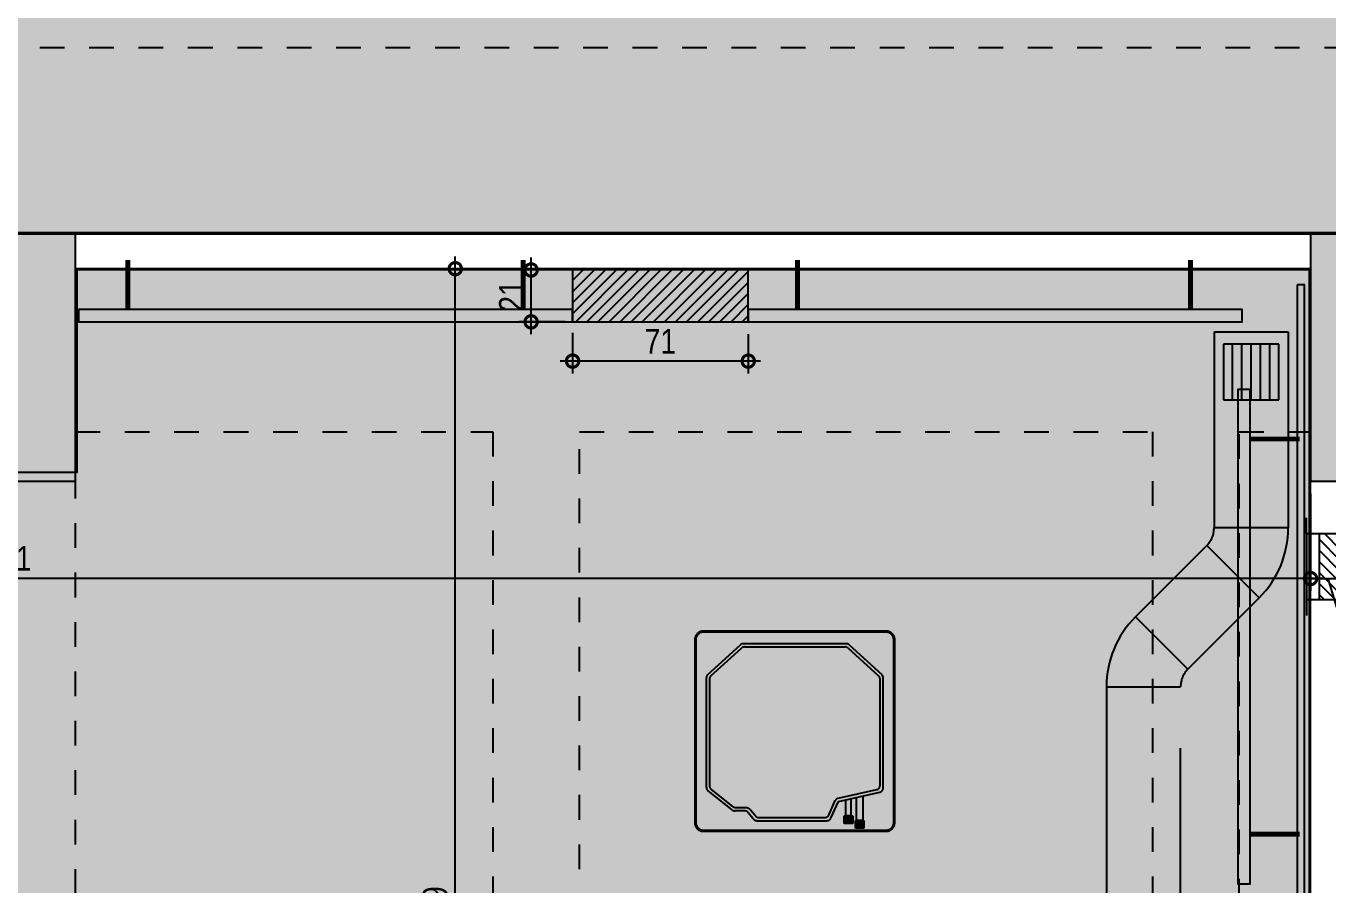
# Model space of a CAD drawing. Header units: metres. Extents: x -41 to 570, y -54 to 184.
# Drawn here: x -20.15 to -14.88, y -6.59 to -3.12 of the extents above; entities that cross this region are included whole.
import ezdxf

# ---------------------------------------------------------------- set-up
doc = ezdxf.new("R2010")
doc.units = ezdxf.units.M
doc.linetypes.add('DASHEDX2', pattern=[1.5, 1, -0.5])
doc.linetypes.add('ESTILO_TQS_0004', pattern=[1.12, 0.5, -0.2, 0.01, -0.2, 0.01, -0.2])
for name, color, linetype in [('1', 232, 'DASHEDX2'), ('205', 232, 'ESTILO_TQS_0004'), ('4', 2, 'Continuous'), ('ARQ-ALV ACAB', 4, 'Continuous'), ('ARQ-DIM', 2, 'Continuous'), ('ARQ-PRJ', 7, 'DASHEDX2'), ('JL-LAY', 7, 'Continuous'), ('PUC$0$06-GGBSTELAP-TIPO-BLA$0$GG-TE0001', 1, 'Continuous'), ('PUC$0$06-GGBSTELAP-TIPO-BLA$0$GG-TE0003', 7, 'Continuous'), ('PUC$0$ARQ-ALV ACAB', 4, 'Continuous'), ('PUC$0$ARQ-ALV OSSO', 5, 'Continuous'), ('PUC$0$ARQ-ENCH', 1, 'Continuous')]:
    doc.layers.add(name, color=color, linetype=linetype)
doc.layers.add('PUC$0$ARQ-FORRO', color=9, linetype='Continuous', lineweight=5)
doc.styles.add('Adesa', font='ARIALN.TTF')
doc.dimstyles.new('ADESA 1-0050', dxfattribs={"dimtxt": 0.1, "dimasz": 0.1, "dimexe": 0.05, "dimexo": 0.05, "dimgap": 0.03, "dimtad": 1, "dimdec": 1, "dimlfac": 100, "dimzin": 12, "dimtxsty": 'Adesa', "dimblk": 'DOTSMALL', "dimcen": 1, "dimdle": 0.05, "dimclrd": 1, "dimclre": 1, "dimclrt": 256, "dimazin": 3, "dimtm": 1e-09, "dimtfac": 1, "dimtdec": 1, "dimtmove": 1, "dimatfit": 0, "dimldrblk": 'DOTSMALL', "dimfxl": 0.8, "dimtvp": 2, "dimtolj": 1, "dimtzin": 0, "dimarcsym": 0})

# ---------------------------------------------------------------- blocks, each defined once
blk = doc.blocks.new('PUC$0$forro area comum')
at = {"layer": 'PUC$0$ARQ-FORRO'}
h = blk.add_hatch(color=256, dxfattribs=at)
h.dxf.hatch_style = 1
h.paths.add_polyline_path([(14.955, 4.1049), (19.945, 4.1049), (19.945, 4.9249), (20.305, 4.9249), (20.305, 4.1049), (25.295, 4.1049), (25.295, 4.9249), (25.555, 4.9249), (25.5545, 8.4247), (19.9436, 8.4262), (19.9436, 9.2849), (14.955, 9.2849)])
h = blk.add_hatch(color=256, dxfattribs=at)
h.dxf.hatch_style = 1
h.paths.add_polyline_path([(11.6882, 2.455), (11.6882, 2.0562), (14.5982, 2.0547), (14.5982, 2.455), (22.4606, 2.455), (22.4606, 2.0562), (25.295, 2.056), (25.295, 2.4552), (26.4562, 2.4546), (26.4563, 3.9549), (5.17, 3.9599), (5.0963, 3.9584), (3.8246, 3.96), (3.825, 9.24), (2.3202, 9.2404), (2.3201, 3.955), (-1.06, 3.955), (-1.06, 4.3049), (-0.355, 4.305), (-0.355, 4.5591), (-0.2032, 4.5606), (-0.2032, 8.4256), (-4.865, 8.4256), (-4.865, 4.9649), (-4.6551, 4.9649), (-4.655, 4.1049), (-3.945, 4.1049), (-3.945, 3.9549), (-11.1863, 3.9549), (-11.1863, 2.455), (-10.025, 2.455), (-10.025, 2.0558), (-7.1264, 2.0558), (-7.1264, 2.455)])
at = {"layer": 'PUC$0$ARQ-FORRO', "elevation": 0}
blk.add_lwpolyline([(14.955, 4.1049), (19.945, 4.1049), (19.945, 4.9249), (20.305, 4.9249), (20.305, 4.1049), (25.295, 4.1049), (25.295, 4.9249), (25.555, 4.9249), (25.5545, 8.4247), (19.9436, 8.4262), (19.9436, 9.2849), (14.955, 9.2849)], close=True, dxfattribs=at)
blk.add_lwpolyline([(-7.1264, 2.455), (11.6882, 2.455), (11.6882, 2.0562), (14.5982, 2.0547), (14.5982, 2.455), (22.4606, 2.455), (22.4606, 2.0562), (25.295, 2.056), (25.295, 2.4552), (26.4562, 2.4546), (26.4563, 3.9549), (5.17, 3.9599), (5.0963, 3.9584), (3.8246, 3.96)], dxfattribs=at)
blk = doc.blocks.new('PUC$0$06-GGBSTELAP-TIPO-BLA$0$GG-CP-10-50')
at = {"layer": 'PUC$0$06-GGBSTELAP-TIPO-BLA$0$GG-TE0001'}
h = blk.add_hatch(dxfattribs=at)
h.set_pattern_fill('ANSI31', color=256, scale=0.01, angle=90, style=0)
h.set_pattern_definition([(135, (-15411.20236, 5775.561818), (-0.0224506403, -0.0224506403), [])])
h.paths.add_polyline_path([(0.133, -0.0862), (0.133, 0), (-0.133, 0), (-0.133, -0.0862)])
at = {"layer": 'PUC$0$06-GGBSTELAP-TIPO-BLA$0$GG-TE0003'}
for p, q in [((-0.133, 0.0502), (-0.1977, 0.0502)), ((-0.133, 0), (0.133, 0)), ((0.133, 0.0502), (0.1977, 0.0502))]:
    blk.add_line(p, q, dxfattribs=at)
blk.add_lwpolyline([(-0.133, -0.0862), (-0.133, 0.0502), (0.133, 0.0502), (0.133, -0.0862)], close=True, dxfattribs=at)
blk = doc.blocks.new('PUC$0$06-GGBSTELAP-TIPO-BLA$0$PONTOS AP3')
at = {"layer": 'PUC$0$06-GGBSTELAP-TIPO-BLA$0$GG-TE0003', "rotation": 180}
blk.add_blockref('PUC$0$06-GGBSTELAP-TIPO-BLA$0$GG-CP-10-50', (25.3624, 3.113, 0), dxfattribs=at)
blk = doc.blocks.new('PUC')
at = {"layer": 'PUC$0$ARQ-ENCH'}
h = blk.add_hatch(dxfattribs=at)
h.set_pattern_fill('ANSI31', color=256, scale=0.01)
h.set_pattern_definition([(45, (0, 0.040054), (-0.02245064, 0.02245064), [])])
h.paths.add_polyline_path([(17.9376, 4.3149), (17.2266, 4.3149), (17.2266, 4.1049), (17.9376, 4.1049)])
at = {"layer": 'PUC$0$ARQ-ALV ACAB', "elevation": 0}
for points in [[(5.55, 4.1049), (9.245, 4.1049), (9.245, 4.9249), (9.605, 4.9249), (9.605, 4.1049), (14.595, 4.1049), (14.595, 4.9249), (14.805, 4.9249), (14.805, 8.4249), (13.9297, 8.4249), (13.9297, 8.5949), (14.575, 8.5949), (14.575, 9.4549), (16.0898, 9.4549), (16.0898, 9.2849), (14.955, 9.2849), (14.955, 4.1049)], [(14.955, 4.1049), (19.945, 4.1049), (19.945, 4.9249), (20.305, 4.9249), (20.305, 4.1049), (25.295, 4.1049), (25.295, 4.9249), (25.555, 4.9249), (25.5545, 8.4247), (23.7505, 8.4255), (23.7505, 8.5947), (25.2774, 8.5947)]]:
    blk.add_lwpolyline(points, dxfattribs=at)
at = {"layer": 'PUC$0$ARQ-ALV ACAB'}
blk.add_lwpolyline([(5.2767, 3.955), (25.731, 3.9549)], dxfattribs=at)
at = {"layer": 'PUC$0$ARQ-ALV OSSO', "elevation": 0}
blk.add_lwpolyline([(14.95, 8.4299), (14.95, 4.9199)], dxfattribs=at)
at = {"layer": 'PUC$0$ARQ-ALV OSSO'}
for points in [[(14.95, 4.0999), (19.95, 4.0999)], [(5.3924, 3.9599), (25.3809, 3.9599)]]:
    blk.add_lwpolyline(points, dxfattribs=at)
at = {"layer": 'PUC$0$ARQ-ENCH', "elevation": 0}
blk.add_lwpolyline([(17.9376, 4.3149), (17.2266, 4.3149), (17.2266, 4.1049), (17.9376, 4.1049)], close=True, dxfattribs=at)
at = {"xscale": -1, "rotation": 90}
blk.add_blockref('PUC$0$06-GGBSTELAP-TIPO-BLA$0$PONTOS AP3', (18.029, 30.6687, 0), dxfattribs=at)
at = {"layer": 'PUC$0$ARQ-FORRO'}
blk.add_blockref('PUC$0$forro area comum', (0, 0), dxfattribs=at)
blk = doc.blocks.new('A$Caf7cbaa9')
at = {"layer": 'JL-LAY', "const_width": 0.02}
for points in [[(5.8169, 4.1398), (5.8169, 4.3398)], [(7.4169, 4.1398), (7.4169, 4.3398)], [(8.5279, 4.1398), (8.5279, 4.3398)], [(10.1179, 4.1398), (10.1179, 4.3398)]]:
    blk.add_lwpolyline(points, dxfattribs=at)
at = {"layer": 'JL-LAY'}
for points in [[(10.5495, 4.2399), (10.5495, -0.7601), (10.5795, -0.7601), (10.5795, 4.2399)], [(5.6169, 4.1398), (5.6169, 4.0898), (7.6169, 4.0898), (7.6169, 4.1398)], [(8.3279, 4.1398), (8.3279, 4.0898), (10.3279, 4.0898), (10.3279, 4.1398)]]:
    blk.add_lwpolyline(points, close=True, dxfattribs=at)
at = {"layer": 'JL-LAY', "elevation": 0}
blk.add_lwpolyline([(10.3596, 3.8156), (10.3096, 3.8156), (10.3096, 1.8156), (10.3596, 1.8156)], close=True, dxfattribs=at)
at = {"layer": 'JL-LAY', "const_width": 0.02, "elevation": 0}
for points in [[(10.3596, 3.6156), (10.5596, 3.6156)], [(10.3596, 2.0156), (10.5596, 2.0156)]]:
    blk.add_lwpolyline(points, dxfattribs=at)
blk = doc.blocks.new('_DotSmall')
at = {"color": 0, "linetype": 'ByBlock', "const_width": 0.5}
blk.add_lwpolyline([(-0.0625, 0, 1), (0.0625, 0, 1)], format="xyb", close=True, dxfattribs=at)
blk = doc.blocks.new('*D1682')
at = {"layer": 'ARQ-DIM', "color": 1, "lineweight": -2, "transparency": 16777216}
for p, q in [((-14.9503, -5.0112), (-14.9503, -5.4039)), ((-14.81, -5.2575), (-14.81, -5.4039)), ((-14.9503, -5.3539), (-15.0503, -5.3539)), ((-14.9503, -5.3539), (-14.81, -5.3539)), ((-14.9503, -5.3539), (-14.81, -5.3539)), ((-14.8802, -5.3539), (-14.8065, -5.5995)), ((-14.81, -5.3539), (-14.71, -5.3539)), ((-14.8065, -5.5995), (-14.637, -5.5995))]:
    blk.add_line(p, q, dxfattribs=at)
at = {"layer": 'Defpoints', "color": 0, "transparency": 16777216}
for p in [(-14.9503, -4.9612, 0), (-14.81, -5.2075), (-14.81, -5.3539)]:
    blk.add_point(p, dxfattribs=at)
at = {"layer": 'ARQ-DIM', "color": 1, "lineweight": -2, "transparency": 16777216, "xscale": 0.1, "yscale": 0.1, "zscale": 0.1}
blk.add_blockref('_DotSmall', (-14.9503, -5.3539), dxfattribs=at)
at = {"layer": 'ARQ-DIM', "color": 1, "lineweight": -2, "transparency": 16777216, "xscale": 0.1, "yscale": 0.1, "zscale": 0.1, "rotation": 180}
blk.add_blockref('_DotSmall', (-14.81, -5.3539), dxfattribs=at)
at = {"layer": 'ARQ-DIM', "transparency": 16777216, "insert": (-14.7217, -5.5193), "char_height": 0.1, "attachment_point": 5, "style": 'Adesa'}
blk.add_mtext('\\A1;14', dxfattribs=at)
blk = doc.blocks.new('*D1683')
at = {"layer": 'ARQ-DIM', "color": 1, "lineweight": -2, "transparency": 16777216}
for p, q in [((-25.56, -5.0126), (-25.56, -5.4039)), ((-14.9503, -5.0112), (-14.9503, -5.4039)), ((-14.9003, -5.3539), (-25.61, -5.3539))]:
    blk.add_line(p, q, dxfattribs=at)
at = {"layer": 'Defpoints', "color": 0, "transparency": 16777216}
for p in [(-25.56, -4.9626), (-14.9503, -4.9612, 0), (-25.56, -5.3539)]:
    blk.add_point(p, dxfattribs=at)
at = {"layer": 'ARQ-DIM', "color": 1, "lineweight": -2, "transparency": 16777216, "xscale": 0.1, "yscale": 0.1, "zscale": 0.1, "rotation": 180}
blk.add_blockref('_DotSmall', (-25.56, -5.3539), dxfattribs=at)
at = {"layer": 'ARQ-DIM', "color": 1, "lineweight": -2, "transparency": 16777216, "xscale": 0.1, "yscale": 0.1, "zscale": 0.1}
blk.add_blockref('_DotSmall', (-14.9503, -5.3539), dxfattribs=at)
at = {"layer": 'ARQ-DIM', "transparency": 16777216, "insert": (-20.2551, -5.2728), "char_height": 0.1, "attachment_point": 5, "style": 'Adesa'}
blk.add_mtext('\\A1;1061', dxfattribs=at)
blk = doc.blocks.new('*D1688')
at = {"layer": 'ARQ-DIM', "color": 1, "lineweight": -2, "transparency": 16777216}
for p, q in [((-18.4125, -9.3399), (-18.4125, -4.0499)), ((-18.7918, -4.0999), (-18.3625, -4.0999)), ((-18.5271, -9.2899), (-18.3625, -9.2899))]:
    blk.add_line(p, q, dxfattribs=at)
at = {"layer": 'Defpoints', "color": 0, "transparency": 16777216}
for p in [(-18.8418, -4.0999, 0), (-18.4125, -4.0999), (-18.5771, -9.2899, 0)]:
    blk.add_point(p, dxfattribs=at)
at = {"layer": 'ARQ-DIM', "color": 1, "lineweight": -2, "transparency": 16777216, "xscale": 0.1, "yscale": 0.1, "zscale": 0.1}
for p, rotation in [((-18.4125, -4.0999), 90), ((-18.4125, -9.2899), 270)]:
    blk.add_blockref('_DotSmall', p, dxfattribs=dict(at, rotation=rotation))
at = {"layer": 'ARQ-DIM', "transparency": 16777216, "insert": (-18.4936, -6.6949), "char_height": 0.1, "attachment_point": 5, "rotation": 90, "style": 'Adesa'}
blk.add_mtext('\\A1;519', dxfattribs=at)
blk = doc.blocks.new('*D1836')
at = {"layer": 'ARQ-DIM', "color": 1, "lineweight": -2, "transparency": 16777216}
for p, q in [((-17.9376, -4.3598), (-17.9376, -4.5237)), ((-17.2266, -4.3649), (-17.2266, -4.5237)), ((-17.1766, -4.4737), (-17.9876, -4.4737))]:
    blk.add_line(p, q, dxfattribs=at)
at = {"layer": 'Defpoints', "color": 0, "transparency": 16777216}
for p in [(-17.9376, -4.3098, 0), (-17.2266, -4.3149, 0), (-17.9376, -4.4737)]:
    blk.add_point(p, dxfattribs=at)
at = {"layer": 'ARQ-DIM', "color": 1, "lineweight": -2, "transparency": 16777216, "xscale": 0.1, "yscale": 0.1, "zscale": 0.1, "rotation": 180}
blk.add_blockref('_DotSmall', (-17.9376, -4.4737), dxfattribs=at)
at = {"layer": 'ARQ-DIM', "color": 1, "lineweight": -2, "transparency": 16777216, "xscale": 0.1, "yscale": 0.1, "zscale": 0.1}
blk.add_blockref('_DotSmall', (-17.2266, -4.4737), dxfattribs=at)
at = {"layer": 'ARQ-DIM', "transparency": 16777216, "insert": (-17.5821, -4.3935), "char_height": 0.1, "attachment_point": 5, "style": 'Adesa'}
blk.add_mtext('\\A1;71', dxfattribs=at)
blk = doc.blocks.new('*D1837')
at = {"layer": 'ARQ-DIM', "color": 1, "lineweight": -2, "transparency": 16777216}
for p, q in [((-18.1054, -4.3649), (-18.1054, -4.0549)), ((-17.9676, -4.1049), (-18.1554, -4.1049)), ((-17.9676, -4.3149), (-18.1554, -4.3149))]:
    blk.add_line(p, q, dxfattribs=at)
at = {"layer": 'Defpoints', "color": 0, "transparency": 16777216}
for p in [(-18.1054, -4.1049), (-17.9176, -4.1049, 0), (-17.9176, -4.3149, 0)]:
    blk.add_point(p, dxfattribs=at)
at = {"layer": 'ARQ-DIM', "color": 1, "lineweight": -2, "transparency": 16777216, "xscale": 0.1, "yscale": 0.1, "zscale": 0.1}
for p, rotation in [((-18.1054, -4.1049), 90), ((-18.1054, -4.3149), 270)]:
    blk.add_blockref('_DotSmall', p, dxfattribs=dict(at, rotation=rotation))
at = {"layer": 'ARQ-DIM', "transparency": 16777216, "insert": (-18.1856, -4.2099), "char_height": 0.1, "attachment_point": 5, "rotation": 90, "style": 'Adesa'}
blk.add_mtext('\\A1;21', dxfattribs=at)
blk = doc.blocks.new('K1')
at = {"layer": 'ARQ-PRJ'}
for p, q in [((8267.2036, 3253.8529), (8266.4636, 3253.8529)), ((8267.2036, 3253.8486), (8266.4636, 3253.8486)), ((8266.4287, 3253.818), (8266.4287, 3253.078)), ((8266.4329, 3253.818), (8266.4329, 3253.078)), ((8266.6056, 3253.8013), (8266.4851, 3253.6694)), ((8266.6107, 3253.7885), (8266.4979, 3253.664)), ((8267.0636, 3253.806), (8266.6174, 3253.806)), ((8267.0534, 3253.7932), (8266.6225, 3253.7932)), ((8267.0641, 3253.806), (8267.0641, 3253.806)), ((8267.1049, 3253.6239), (8267.07, 3253.7799)), ((8267.1179, 3253.6247), (8267.0802, 3253.7927)), ((8267.0825, 3253.7818), (8267.0827, 3253.7819)), ((8267.2342, 3253.078), (8267.2342, 3253.818)), ((8267.2385, 3253.078), (8267.2385, 3253.818)), ((8267.0958, 3253.7232), (8267.1958, 3253.7232)), ((8267.1958, 3253.7232), (8267.1958, 3253.7282)), ((8267.1958, 3253.7282), (8267.2258, 3253.7282)), ((8267.1958, 3253.7232), (8267.1958, 3253.6982)), ((8267.1958, 3253.7222), (8267.2258, 3253.7222)), ((8267.2258, 3253.7282), (8267.2258, 3253.6932)), ((8267.1958, 3253.6982), (8267.1014, 3253.6982)), ((8267.1066, 3253.6751), (8267.1766, 3253.6751)), ((8267.1766, 3253.6776), (8267.1766, 3253.6826)), ((8267.1766, 3253.6826), (8267.2066, 3253.6826)), ((8267.1766, 3253.6776), (8267.1766, 3253.6526)), ((8267.1766, 3253.6766), (8267.2066, 3253.6766)), ((8267.1766, 3253.6751), (8267.1766, 3253.6551)), ((8267.1766, 3253.6706), (8267.2066, 3253.6706)), ((8267.1958, 3253.7162), (8267.2258, 3253.7162)), ((8267.1958, 3253.7102), (8267.2258, 3253.7102)), ((8267.2258, 3253.7052), (8267.1958, 3253.7052)), ((8267.2258, 3253.6992), (8267.1958, 3253.6992)), ((8267.1958, 3253.6932), (8267.1958, 3253.6982)), ((8267.2258, 3253.6932), (8267.1958, 3253.6932)), ((8267.2066, 3253.6826), (8267.2066, 3253.6476)), ((8266.4798, 3253.6571), (8266.4798, 3253.2388)), ((8266.4926, 3253.2443), (8266.4926, 3253.6517)), ((8267.1766, 3253.6551), (8267.1111, 3253.6551)), ((8267.1858, 3253.5942), (8267.1179, 3253.6247)), ((8267.1766, 3253.6646), (8267.2066, 3253.6646)), ((8267.2066, 3253.6596), (8267.1766, 3253.6596)), ((8267.2066, 3253.6536), (8267.1766, 3253.6536)), ((8267.1766, 3253.6476), (8267.1766, 3253.6526)), ((8267.2066, 3253.6476), (8267.1766, 3253.6476)), ((8267.173, 3253.5859), (8267.1146, 3253.6121)), ((8267.1831, 3253.302), (8267.1831, 3253.5704)), ((8267.1959, 3253.2941), (8267.1959, 3253.5787)), ((8267.1435, 3253.2516), (8267.1435, 3253.2072)), ((8267.1737, 3253.2867), (8267.153, 3253.2691)), ((8267.1564, 3253.246), (8267.1564, 3253.2051)), ((8267.1865, 3253.2789), (8267.1658, 3253.2612)), ((8266.6056, 3253.0947), (8266.4851, 3253.2265)), ((8266.6107, 3253.1075), (8266.4979, 3253.232)), ((8267.1395, 3253.1993), (8267.0689, 3253.1096)), ((8267.1523, 3253.1949), (8267.0752, 3253.0968)), ((8266.6174, 3253.0899), (8267.0618, 3253.0899)), ((8266.6225, 3253.1027), (8267.0555, 3253.1031)), ((8266.4636, 3253.0473), (8267.2036, 3253.0473)), ((8266.4636, 3253.0431), (8267.2036, 3253.0431))]:
    blk.add_line(p, q, dxfattribs=at)
for centre, radius, start, end in [((8266.4636, 3253.818), 0.0349, 90, 180), ((8266.4636, 3253.818), 0.0306, 90, 180), ((8267.2036, 3253.818), 0.0349, 0, 90), ((8267.2036, 3253.818), 0.0306, 0, 90), ((8266.6174, 3253.7889), 0.017, 90, 133.7757), ((8266.6225, 3253.7762), 0.017, 90, 133.7757), ((8267.0534, 3253.7762), 0.017, 12.6305, 90), ((8267.0636, 3253.7889), 0.017, 12.6305, 90), ((8266.4969, 3253.6571), 0.017, 133.7757, 180), ((8266.5097, 3253.6517), 0.017, 133.7757, 180), ((8267.1216, 3253.6277), 0.017, 192.6305, 245.852), ((8267.166, 3253.5704), 0.017, 0, 65.852), ((8267.1788, 3253.5787), 0.017, 0, 65.852), ((8267.166, 3253.302), 0.017, 296.6958, 0), ((8267.1694, 3253.249), 0.0259, 129.2501, 174.3083), ((8267.1735, 3253.246), 0.017, 116.6958, 180), ((8267.1788, 3253.2941), 0.017, 296.6958, 0), ((8266.4969, 3253.2388), 0.017, 180, 226.2243), ((8266.5097, 3253.2443), 0.017, 180, 226.2243), ((8267.1014, 3253.2233), 0.0451, 327.8343, 339.0541), ((8267.1333, 3253.2085), 0.0233, 324.4755, 351.6077), ((8266.6174, 3253.107), 0.017, 226.2243, 270), ((8266.6225, 3253.1198), 0.017, 226.2243, 270), ((8267.0555, 3253.1201), 0.017, 270, 321.8951), ((8267.0618, 3253.1074), 0.017, 270, 321.8951), ((8266.4636, 3253.078), 0.0349, 180, 270), ((8266.4636, 3253.078), 0.0306, 180, 270), ((8267.2036, 3253.078), 0.0349, 270, 0), ((8267.2036, 3253.078), 0.0306, 270, 0)]:
    blk.add_arc(centre, radius, start, end, dxfattribs=at)
blk = doc.blocks.new('A$Cb4964a23')
at = {"layer": 'ARQ-PRJ'}
for p, q in [((4.9593, 5.0745), (4.9593, 4.2812)), ((4.9593, 5.0745), (5.2593, 5.0745)), ((5.2593, 5.0745), (5.2593, 4.2812)), ((5.2593, 4.2812), (4.9593, 4.2812)), ((4.93, 4.2105), (4.6408, 3.9213)), ((4.93, 4.2105), (5.1421, 3.9984)), ((4.8529, 3.7091), (5.1421, 3.9984)), ((4.8529, 3.7091), (4.6408, 3.9213)), ((4.5236, 3.6384), (4.5236, 2.3898)), ((4.5236, 3.6384), (4.8236, 3.6384)), ((4.8236, 2.3898), (4.8236, 3.6384))]:
    blk.add_line(p, q, dxfattribs=at)
at = {"layer": 'ARQ-PRJ', "ltscale": 0.5}
for p, q in [((5.0343, 4.7995, 0), (5.0343, 5.0245, 0)), ((5.0718, 4.7995, 0), (5.0718, 5.0245, 0)), ((5.1093, 4.7995, 0), (5.1093, 5.0245, 0)), ((5.1468, 4.7995, 0), (5.1468, 5.0245, 0)), ((5.1843, 4.7995, 0), (5.1843, 5.0245, 0))]:
    blk.add_line(p, q, dxfattribs=at)
at = {"layer": 'ARQ-PRJ', "ltscale": 0.5, "elevation": 0}
blk.add_lwpolyline([(5.2218, 5.0245), (4.9968, 5.0245), (4.9968, 4.7995), (5.2218, 4.7995)], close=True, dxfattribs=at)
at = {"layer": 'ARQ-PRJ'}
for centre, radius, start, end in [((4.8593, 4.2812), 0.1, 315, 360), ((4.8593, 4.2812), 0.4, 315, 360), ((4.9236, 3.6384), 0.4, 135, 180), ((4.9236, 3.6384), 0.1, 135, 180)]:
    blk.add_arc(centre, radius, start, end, dxfattribs=at)
at = {"layer": 'ARQ-PRJ', "rotation": 270}
blk.add_blockref('K1', (-3250.1862, 8270.2919), dxfattribs=at)
blk = doc.blocks.new('est-lo-08-6sa-r00')
at = {"layer": '4'}
h = blk.add_hatch(color=8, dxfattribs=at)
h.dxf.hatch_style = 1
h.paths.add_polyline_path([(72.453596, -775.948263), (89.987707, -768.630138), (31.827874, -629.280097), (14.293763, -636.598222)], flags=17)
h.paths.add_polyline_path([(-113.904934, -1069.376461), (37.44213, -1006.209491), (30.123852, -988.675012), (-103.689101, -1044.523858), (-278.930329, -624.648636), (-286.248454, -607.114525), (-286.248475, -607.114534), (-307.05579, -557.260535), (-324.58988, -564.57865)])
h.paths.add_polyline_path([(-3206.956631, -1758.910157), (-3258.953832, -1634.325684), (-3291.25351, -1647.80644), (-3239.256309, -1772.390913)])
h.paths.add_polyline_path([(-2993.189754, -2271.092218), (-3020.151167, -2206.492821), (-3034.916841, -2212.655496), (-3140.452498, -1959.793707), (-3125.686931, -1953.631076), (-3148.796798, -1898.260198), (-3181.096477, -1911.740954), (-3025.489432, -2284.572974)])
h.paths.add_polyline_path([(-2947.092821, -1013.293024), (-2914.793142, -999.812268), (-2953.309588, -907.527473), (-2985.609266, -921.008229)])
h.paths.add_polyline_path([(-2727.356492, -1539.777801), (-2695.056814, -1526.297045), (-2733.573259, -1434.01225), (-2765.872938, -1447.493006)])
h.paths.add_polyline_path([(2122.48851, 465.414809), (2070.491309, 589.999283), (2038.191631, 576.518527), (2090.188832, 451.934053)])
h.paths.add_polyline_path([(2012.331384, 729.349548), (1857.495359, 1100.334221), (1825.19568, 1086.853465), (1852.1572, 1022.254111), (1866.922767, 1028.416743), (1971.687405, 777.4023), (1956.921838, 771.239669), (1980.031705, 715.868792)])
h.paths.add_polyline_path([(2336.253806, -46.763456), (2180.644029, 326.07511), (2148.34435, 312.594354), (2171.454218, 257.223477), (2186.219785, 263.386109), (2291.758175, 10.517772), (2276.992608, 4.355141), (2303.954128, -60.244212)])
h.paths.add_polyline_path([(-385.517235, -426.387329), (-595.433068, 76.567703), (-627.732746, 63.086948), (-600.771226, -1.512406), (-586.005659, 4.650226), (-426.161214, -378.334576), (-440.926781, -384.497208), (-417.816914, -439.868085)])
h.paths.add_polyline_path([(-83.249658, 290.335142), (-592.661728, 77.724364), (-382.747194, -425.227558), (-365.213083, -417.909434), (-567.809492, 67.508377), (-108.231212, 259.320275), (-7.318125, 17.534111), (-242.644353, -80.682824), (-140.96112, -324.314257), (-70.363251, -294.849176), (-77.681376, -277.315065), (-130.745133, -299.462021), (-217.792117, -90.898811), (0, 0), (87.04691, -208.563033), (33.983152, -230.709989), (41.301277, -248.2441), (126.664713, -212.616388), (103.554846, -157.245511), (88.789278, -163.408142), (-71.053705, 219.573157), (-56.288138, 225.735788)])
h.paths.add_polyline_path([(395.505667, -856.765828), (368.544148, -792.166475), (353.77858, -798.329106), (193.165052, -413.501599), (207.93062, -407.338968), (184.820752, -351.968091), (-61.579651, -454.806999), (-28.452664, -534.169213), (-10.918528, -526.85106), (-36.727415, -465.022986), (159.839199, -382.982958), (355.887864, -852.712473), (159.32125, -934.752501), (132.748402, -871.073625), (115.214297, -878.391765), (141.787139, -942.070626), (123.33018, -949.773915), (130.648305, -967.308026)])
h.paths.add_polyline_path([(-2506.849069, -2068.110104), (-2474.549391, -2054.629348), (-2513.065836, -1962.344553), (-2545.365515, -1975.825309)])
h.paths.add_polyline_path([(-2448.754924, -805.304224), (-2411.841008, -789.897642), (-2450.357453, -697.612846), (-2487.27137, -713.019428)])
h.paths.add_polyline_path([(-2277.356152, -1215.972989), (-2240.442235, -1200.566407), (-2278.958681, -1108.281611), (-2315.872597, -1123.688193)])
h.paths.add_polyline_path([(-2180.680405, -1447.606534), (-2143.766489, -1432.199951), (-2182.282934, -1339.915156), (-2219.196851, -1355.321738)])
h.paths.add_polyline_path([(-2008.511897, -1860.11957), (-1971.59798, -1844.712987), (-2010.114425, -1752.428192), (-2047.028342, -1767.834774)])
h.paths.add_polyline_path([(-1950.417031, -597.315415), (-1918.117353, -583.834659), (-1956.633798, -491.549864), (-1988.933477, -505.03062)])
h.paths.add_polyline_path([(-1779.018259, -1007.98418), (-1746.71858, -994.503424), (-1785.235026, -902.218629), (-1817.534704, -915.699385)])
h.paths.add_polyline_path([(-1682.342513, -1239.617725), (-1650.042834, -1226.136969), (-1688.559279, -1133.852174), (-1720.858958, -1147.33293)])
h.paths.add_polyline_path([(-1510.174004, -1652.130761), (-1477.874325, -1638.650005), (-1516.390771, -1546.36521), (-1548.690449, -1559.845966)])
h.paths.add_polyline_path([(-1456.693377, -391.252433), (-1424.393698, -377.771677), (-1462.910144, -285.486882), (-1495.209822, -298.967638)])
h.paths.add_polyline_path([(-1285.294604, -801.921198), (-1252.994926, -788.440442), (-1291.511371, -696.155647), (-1323.811049, -709.636403)])
h.paths.add_polyline_path([(-1188.618858, -1033.554743), (-1156.319179, -1020.073987), (-1194.835625, -927.789192), (-1227.135303, -941.269948)])
h.paths.add_polyline_path([(-1016.450349, -1446.067779), (-984.15067, -1432.587023), (-1022.667116, -1340.302228), (-1054.966794, -1353.782984)])
h.paths.add_polyline_path([(-962.969722, -185.189451), (-930.670043, -171.708695), (-969.186489, -79.4239), (-1001.486167, -92.904656)])
h.paths.add_polyline_path([(-791.570949, -595.858216), (-759.271271, -582.37746), (-797.787716, -490.092665), (-830.087394, -503.573421)])
h.paths.add_polyline_path([(-694.895203, -827.491761), (-662.595524, -814.011005), (-701.11197, -721.72621), (-733.411648, -735.206966)])
h.paths.add_polyline_path([(-522.726694, -1240.004797), (-490.427016, -1226.524041), (-528.943461, -1134.239246), (-561.243139, -1147.720002)])
h.paths.add_polyline_path([(1351.53574, 780.804163), (1383.835419, 794.284919), (1345.318973, 886.569714), (1313.019295, 873.088958)])
h.paths.add_polyline_path([(353.014255, 364.056225), (385.313934, 377.536981), (346.797488, 469.821776), (314.49781, 456.341021)])
h.paths.add_polyline_path([(848.583606, 570.889536), (885.497522, 586.296119), (846.981077, 678.580914), (810.067161, 663.174332)])
h.paths.add_polyline_path([(524.412013, -46.610109), (556.711692, -33.129353), (518.195247, 59.155442), (485.895568, 45.674686)])
h.paths.add_polyline_path([(1019.981364, 160.223202), (1056.895281, 175.629784), (1018.378835, 267.91458), (981.464919, 252.507997)])
h.paths.add_polyline_path([(621.088297, -278.244942), (653.387976, -264.764186), (614.87153, -172.479391), (582.571852, -185.960147)])
h.paths.add_polyline_path([(1116.657648, -71.411631), (1153.571565, -56.005049), (1115.055119, 36.279746), (1078.141203, 20.873164)])
h.paths.add_polyline_path([(1571.272069, 254.319386), (1603.571747, 267.800142), (1565.055302, 360.084937), (1532.755624, 346.604181)])
h.paths.add_polyline_path([(793.256806, -690.757979), (825.556485, -677.277223), (787.040039, -584.992428), (754.740361, -598.473183)])
h.paths.add_polyline_path([(1288.825976, -483.924234), (1325.739893, -468.517652), (1287.223447, -376.232856), (1250.309531, -391.639439)])
h.paths.add_polyline_path([(1791.777927, -274.009167), (1824.077605, -260.528411), (1785.56116, -168.243616), (1753.261481, -181.724371)])
h.paths.add_polyline_path([(-3349.413449, -1508.456443), (-3317.113664, -1494.975643), (-3340.223531, -1439.604766), (-3354.989097, -1445.767396), (-3459.75382, -1194.75275), (-3444.988254, -1188.590119), (-3471.949774, -1123.990766), (-3504.249559, -1137.471566)])
h.paths.add_polyline_path([(-359.658373, -579.215013), (-336.548603, -634.585903), (-321.782404, -628.423035), (-161.169457, -1013.250898), (-175.934676, -1019.413357), (-148.973267, -1084.012692), (-116.674634, -1070.532432), (-327.358782, -565.734293), (-359.65846, -579.215049)])
at = {"layer": '1'}
for p, q in [((-1223.078547, -1026.264987), (-1196.322136, -1015.097797)), ((-1134.106826, -1239.43985), (-1223.078547, -1026.264987)), ((-1469.47971, -1129.104214), (-1255.378225, -1039.745743)), ((-1255.378225, -1039.745743), (-1159.310523, -1269.922464)), ((-1316.56916, -1495.475525), (-1469.47971, -1129.104214)), ((-1657.746112, -1207.680023), (-1501.779389, -1142.584969)), ((-1501.779389, -1142.584969), (-1348.868827, -1508.956309))]:
    blk.add_line(p, q, dxfattribs=at)
for points in [[(-1227.135303, -941.269948), (-1270.154066, -959.224474)], [(-1270.154066, -959.224474), (-1515.63215, -1061.67844)], [(-1515.63215, -1061.67844), (-1688.559279, -1133.852174)], [(-1516.390772, -1546.365211), (-1651.588827, -1222.432804)]]:
    blk.add_lwpolyline(points, dxfattribs=at)
at = {"layer": '205'}
blk.add_line((-3429.010899, -1778.446548), (2212.80602, 576.256213), dxfattribs=at)
at = {"layer": '4', "linetype": 'Continuous'}
for points in [[(-1188.618858, -1033.554743), (-1156.319179, -1020.073987), (-1194.835625, -927.789192), (-1227.135303, -941.269948), (-1188.618858, -1033.554743)], [(-1682.342513, -1239.617725), (-1650.042834, -1226.136969), (-1688.559279, -1133.852174), (-1720.858958, -1147.33293), (-1682.342513, -1239.617725)]]:
    blk.add_lwpolyline(points, dxfattribs=at)

msp = doc.modelspace()

# ---------------------------------------------------------------- block references
at = {"rotation": 180}
msp.add_blockref('PUC', (0, 0), dxfattribs=at)
at = {"linetype": 'Continuous', "xscale": 0.01, "yscale": 0.01, "zscale": 0.01, "rotation": 337.346050855639}
msp.add_blockref('est-lo-08-6sa-r00', (0, 0), dxfattribs=at)
at = {"layer": 'ARQ-ALV ACAB'}
msp.add_blockref('A$Caf7cbaa9', (-25.5545, -8.4047, 0), dxfattribs=at)
at = {"layer": 'ARQ-DIM'}
msp.add_blockref('A$Cb4964a23', (-20.3, -9.43), dxfattribs=at)

# ---------------------------------------------------------------- dimensions: what is measured, and where the dimension line sits
for base, p1, p2, angle, picture, middle in [((-18.4125, -4.0999, 0), (-18.5771, -9.2899), (-18.8418, -4.0999), 90, '*D1688', (-18.4936, -6.6949, 0)), ((-18.1054, -4.1049), (-17.9176, -4.3149, 0), (-17.9176, -4.1049, 0), 270, '*D1837', (-18.1856, -4.2099))]:
    dim = msp.add_linear_dim(base=base, p1=p1, p2=p2, angle=angle, dimstyle='ADESA 1-0050', dxfattribs=at)
    dim.commit()
    dim.dimension.update_dxf_attribs({"geometry": picture, "text_midpoint": middle})
dim = msp.add_linear_dim(base=(-17.9376, -4.4737), p1=(-17.2266, -4.3149, 0), p2=(-17.9376, -4.3098, 0), angle=180, dimstyle='ADESA 1-0050', override={"dimdec": 0}, dxfattribs=at)
dim.commit()
dim.dimension.update_dxf_attribs({"geometry": '*D1836', "text_midpoint": (-17.5821, -4.3935)})
dim = msp.add_linear_dim(base=(-25.56, -5.3539), p1=(-14.9503, -4.9612, 0), p2=(-25.56, -4.9626), dimstyle='ADESA 1-0050', override={"dimdec": 0}, dxfattribs=at)
dim.commit()
dim.dimension.update_dxf_attribs({"geometry": '*D1683', "text_midpoint": (-20.2551, -5.2728)})
dim = msp.add_linear_dim(base=(-14.81, -5.3539), p1=(-14.9503, -4.9612, 0), p2=(-14.81, -5.2075), dimstyle='ADESA 1-0050', dxfattribs=at)
dim.commit()
dim.dimension.update_dxf_attribs({"geometry": '*D1682', "text_midpoint": (-14.7765, -5.5193)})

doc.saveas('drawing.dxf')
